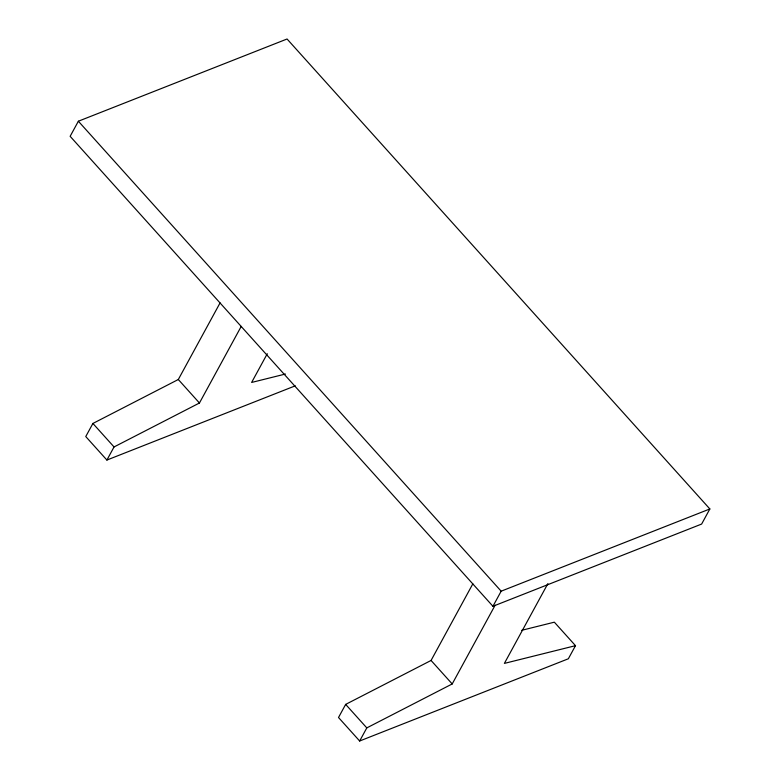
<?xml version="1.0" encoding="UTF-8"?>
<svg xmlns="http://www.w3.org/2000/svg" width="780" height="780" viewBox="0 0 780 780"><rect width="100%" height="100%" fill="white"/><g stroke="black" fill="none" stroke-linecap="round" stroke-linejoin="round"><path stroke-width="1.17" d="M78.37 121.222L70.141 136.315L492.94 606.284L701.63 524.062L709.858 508.96L287.06 39L78.37 121.222L501.169 591.182L709.858 508.96M220.077 302.894L178.308 379.509L92.908 423.452L85.761 436.556L106.899 460.054L295.279 385.837M106.899 460.054L114.046 446.95L199.446 403.006L241.225 326.391M267.286 353.72L251.618 382.453L285.431 374.029M472.836 583.84L431.067 660.455L345.657 704.399L338.51 717.502L359.658 741L568.347 658.778L575.494 645.674L554.346 622.177L521.703 630.308M359.658 741L366.805 727.896L452.205 683.953L495.134 605.212M492.94 606.284L501.169 591.182M547.892 583.596L504.377 663.4L575.494 645.674M178.308 379.509L199.446 403.006M431.067 660.455L452.205 683.953M92.908 423.452L114.046 446.95M345.657 704.399L366.805 727.896"/></g></svg>
